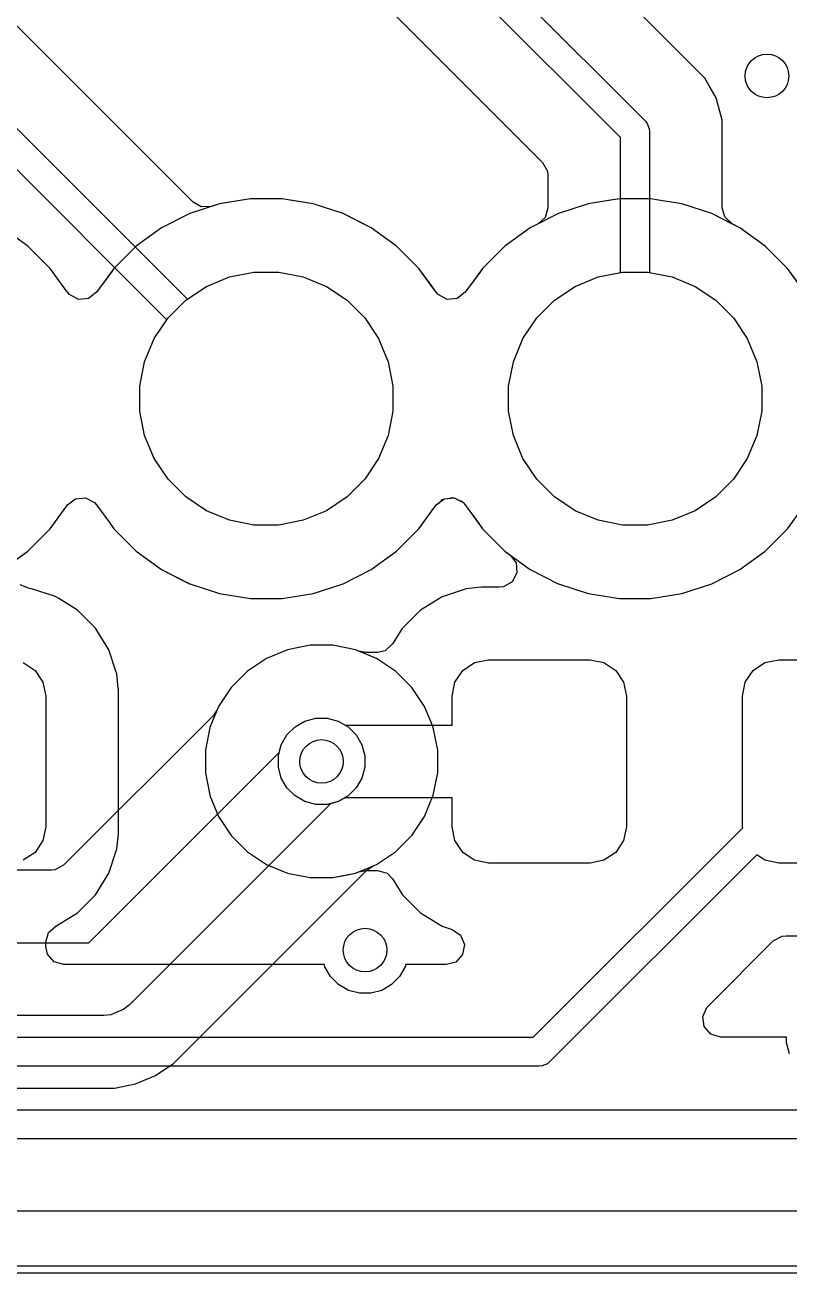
# Model space of a CAD drawing. Header units: inches. Extents: x 6.55 to 9.8, y -8.74 to -3.15.
# Drawn here: x 9.0731 to 9.2803, y -8.7411 to -8.4026 of the extents above; entities that cross this region are included whole.
import ezdxf

# ---------------------------------------------------------------- set-up
doc = ezdxf.new("R2010")
doc.units = ezdxf.units.IN
doc.header["$MEASUREMENT"] = 0
doc.layers.add('Edge.Cuts', color=254, linetype='CONTINUOUS', true_color=0xd0d2cd)

msp = doc.modelspace()

# ---------------------------------------------------------------- linework, layer by layer
at = {"layer": 'Edge.Cuts', "linetype": 'CONTINUOUS'}
for p, q in [((8.69281, -8.0526), (9.11717, -8.47695)), ((9.1116, -8.48252), (8.68609, -8.05701)), ((9.25293, -8.41241), (9.01345, -8.17293)), ((8.99231, -8.17966), (9.24137, -8.42871)), ((9.23465, -8.43313), (8.98559, -8.18407)), ((9.11869, -8.45061), (8.97206, -8.30398)), ((9.09191, -8.31826), (9.21351, -8.43986)), ((9.2531, -8.41258), (9.25293, -8.41241)), ((9.25293, -8.41241), (9.25293, -8.41241)), ((9.2575, -8.41698), (9.2531, -8.41258)), ((9.2531, -8.41258), (9.2531, -8.41258)), ((9.25896, -8.41951), (9.2575, -8.41698)), ((9.26061, -8.42237), (9.25896, -8.41951)), ((9.26222, -8.42838), (9.26061, -8.42237)), ((9.24137, -8.42871), (9.24186, -8.42931)), ((9.24186, -8.42931), (9.24244, -8.43073)), ((9.26222, -8.435), (9.26222, -8.42838)), ((9.26222, -8.42838), (9.26222, -8.42838)), ((9.23465, -8.46971), (9.23465, -8.43313)), ((9.24244, -8.43073), (9.24252, -8.4315)), ((9.24252, -8.4315), (9.24252, -8.46971)), ((9.26222, -8.45216), (9.26222, -8.435)), ((9.26222, -8.435), (9.26222, -8.435)), ((9.21351, -8.43986), (9.21483, -8.44227)), ((9.21483, -8.44227), (9.21494, -8.44331)), ((9.21494, -8.44331), (9.21494, -8.45216)), ((9.1209, -8.45187), (9.11869, -8.45061)), ((9.13374, -8.44982), (9.12589, -8.45107)), ((9.13189, -8.45012), (9.12589, -8.45107)), ((9.13151, -8.45018), (9.12589, -8.45107)), ((9.13151, -8.45018), (9.12589, -8.45107)), ((9.13432, -8.44973), (9.13151, -8.45018)), ((9.13432, -8.44973), (9.13151, -8.45018)), ((9.13432, -8.44973), (9.13189, -8.45012)), ((9.13432, -8.44973), (9.13374, -8.44982)), ((9.14285, -8.44973), (9.13432, -8.44973)), ((9.14285, -8.44973), (9.13432, -8.44973)), ((9.14285, -8.44973), (9.13432, -8.44973)), ((9.14285, -8.44973), (9.13432, -8.44973)), ((9.14342, -8.44982), (9.14285, -8.44973)), ((9.14496, -8.45007), (9.14285, -8.44973)), ((9.14496, -8.45007), (9.14285, -8.44973)), ((9.14496, -8.45007), (9.14285, -8.44973)), ((9.15128, -8.45107), (9.14342, -8.44982)), ((9.15128, -8.45107), (9.14496, -8.45007)), ((9.15128, -8.45107), (9.14496, -8.45007)), ((9.15128, -8.45107), (9.14496, -8.45007)), ((9.23189, -8.45012), (9.22589, -8.45107)), ((9.23151, -8.45018), (9.22589, -8.45107)), ((9.23151, -8.45018), (9.22589, -8.45107)), ((9.23432, -8.44973), (9.23151, -8.45018)), ((9.23432, -8.44973), (9.23151, -8.45018)), ((9.23432, -8.44973), (9.23189, -8.45012)), ((9.24285, -8.44973), (9.23432, -8.44973)), ((9.24285, -8.44973), (9.23432, -8.44973)), ((9.24285, -8.44973), (9.23432, -8.44973)), ((9.24496, -8.45007), (9.24285, -8.44973)), ((9.24496, -8.45007), (9.24285, -8.44973)), ((9.24496, -8.45007), (9.24285, -8.44973)), ((9.25128, -8.45107), (9.24496, -8.45007)), ((9.25128, -8.45107), (9.24496, -8.45007)), ((9.25128, -8.45107), (9.24496, -8.45007)), ((9.11778, -8.4537), (9.11017, -8.45758)), ((9.11778, -8.4537), (9.11017, -8.45758)), ((9.11778, -8.4537), (9.11017, -8.45758)), ((9.12589, -8.45107), (9.11778, -8.4537)), ((9.12589, -8.45107), (9.11778, -8.4537)), ((9.12589, -8.45107), (9.11778, -8.4537)), ((9.12365, -8.4518), (9.1209, -8.45187)), ((9.12589, -8.45107), (9.12365, -8.4518)), ((9.12589, -8.45107), (9.12589, -8.45107)), ((9.12589, -8.45107), (9.12589, -8.45107)), ((9.12589, -8.45107), (9.12589, -8.45107)), ((9.15939, -8.4537), (9.15128, -8.45107)), ((9.15939, -8.4537), (9.15128, -8.45107)), ((9.15939, -8.4537), (9.15128, -8.45107)), ((9.15939, -8.4537), (9.15128, -8.45107)), ((9.16699, -8.45758), (9.15939, -8.4537)), ((9.16699, -8.45758), (9.15939, -8.4537)), ((9.16487, -8.45649), (9.15939, -8.4537)), ((9.16699, -8.45758), (9.15939, -8.4537)), ((9.21778, -8.4537), (9.21017, -8.45758)), ((9.21778, -8.4537), (9.21017, -8.45758)), ((9.21778, -8.4537), (9.21017, -8.45758)), ((9.21494, -8.45216), (9.21417, -8.4548)), ((9.22589, -8.45107), (9.21778, -8.4537)), ((9.22589, -8.45107), (9.21778, -8.4537)), ((9.22589, -8.45107), (9.21778, -8.4537)), ((9.22589, -8.45107), (9.22589, -8.45107)), ((9.22589, -8.45107), (9.22589, -8.45107)), ((9.22589, -8.45107), (9.22589, -8.45107)), ((9.25939, -8.4537), (9.25128, -8.45107)), ((9.25939, -8.4537), (9.25128, -8.45107)), ((9.25939, -8.4537), (9.25128, -8.45107)), ((9.26699, -8.45758), (9.25939, -8.4537)), ((9.26487, -8.45649), (9.25939, -8.4537)), ((9.26699, -8.45758), (9.25939, -8.4537)), ((9.26289, -8.45462), (9.26222, -8.45216)), ((9.16699, -8.45758), (9.16487, -8.45649)), ((9.21228, -8.45651), (9.21017, -8.45758)), ((9.21417, -8.4548), (9.21228, -8.45651)), ((9.26489, -8.45651), (9.26289, -8.45462)), ((9.26699, -8.45758), (9.26487, -8.45649)), ((9.26699, -8.45758), (9.26489, -8.45651)), ((9.07389, -8.46259), (9.06699, -8.45758)), ((9.07389, -8.46259), (9.06699, -8.45758)), ((9.07389, -8.46259), (9.06699, -8.45758)), ((9.11017, -8.45758), (9.10327, -8.46259)), ((9.11017, -8.45758), (9.10327, -8.46259)), ((9.11017, -8.45758), (9.10327, -8.46259)), ((9.17389, -8.46259), (9.16699, -8.45758)), ((9.16699, -8.45758), (9.16699, -8.45758)), ((9.17389, -8.46259), (9.16699, -8.45758)), ((9.17389, -8.46259), (9.16699, -8.45758)), ((9.17389, -8.46259), (9.16699, -8.45758)), ((9.21017, -8.45758), (9.20327, -8.46259)), ((9.21017, -8.45758), (9.20327, -8.46259)), ((9.21017, -8.45758), (9.20327, -8.46259)), ((9.21017, -8.45758), (9.20327, -8.46259)), ((9.27389, -8.46259), (9.26699, -8.45758)), ((9.26699, -8.45758), (9.26699, -8.45758)), ((9.26699, -8.45758), (9.26699, -8.45758)), ((9.27389, -8.46259), (9.26699, -8.45758)), ((9.27389, -8.46259), (9.26699, -8.45758)), ((9.27389, -8.46259), (9.26699, -8.45758)), ((9.07993, -8.46862), (9.07389, -8.46259)), ((9.07993, -8.46862), (9.07389, -8.46259)), ((9.07993, -8.46862), (9.07389, -8.46259)), ((9.10327, -8.46259), (9.09724, -8.46862)), ((9.10327, -8.46259), (9.09724, -8.46862)), ((9.10327, -8.46259), (9.09724, -8.46862)), ((9.17993, -8.46862), (9.17389, -8.46259)), ((9.17993, -8.46862), (9.17389, -8.46259)), ((9.17993, -8.46862), (9.17389, -8.46259)), ((9.17993, -8.46862), (9.17389, -8.46259)), ((9.20327, -8.46259), (9.19724, -8.46862)), ((9.20327, -8.46259), (9.19724, -8.46862)), ((9.20327, -8.46259), (9.19724, -8.46862)), ((9.20327, -8.46259), (9.19724, -8.46862)), ((9.27993, -8.46862), (9.27389, -8.46259)), ((9.27993, -8.46862), (9.27389, -8.46259)), ((9.27993, -8.46862), (9.27389, -8.46259)), ((9.27993, -8.46862), (9.27389, -8.46259)), ((9.08351, -8.47356), (9.07993, -8.46862)), ((9.08373, -8.47386), (9.07993, -8.46862)), ((9.08373, -8.47386), (9.07993, -8.46862)), ((9.09646, -8.4697), (9.09253, -8.4751)), ((9.09724, -8.46862), (9.09442, -8.47251)), ((9.09724, -8.46862), (9.09442, -8.47251)), ((9.09724, -8.46862), (9.09646, -8.4697)), ((9.09724, -8.46862), (9.09724, -8.46862)), ((9.09724, -8.46862), (9.09724, -8.46862)), ((9.09724, -8.46862), (9.09724, -8.46862)), ((9.09724, -8.46862), (9.09724, -8.46862)), ((9.09724, -8.46862), (9.09724, -8.46862)), ((9.09724, -8.46862), (9.09724, -8.46862)), ((9.12232, -8.47351), (9.12857, -8.47092)), ((9.12232, -8.47351), (9.12857, -8.47092)), ((9.12232, -8.47351), (9.12857, -8.47092)), ((9.12232, -8.47351), (9.12857, -8.47092)), ((9.12857, -8.47092), (9.1352, -8.4696)), ((9.12857, -8.47092), (9.1352, -8.4696)), ((9.12857, -8.47092), (9.1352, -8.4696)), ((9.12857, -8.47092), (9.1352, -8.4696)), ((9.1352, -8.4696), (9.14196, -8.4696)), ((9.1352, -8.4696), (9.14196, -8.4696)), ((9.1352, -8.4696), (9.14196, -8.4696)), ((9.1352, -8.4696), (9.14196, -8.4696)), ((9.14196, -8.4696), (9.1486, -8.47092)), ((9.14196, -8.4696), (9.1486, -8.47092)), ((9.14196, -8.4696), (9.1486, -8.47092)), ((9.14196, -8.4696), (9.1486, -8.47092)), ((9.1486, -8.47092), (9.15485, -8.47351)), ((9.1486, -8.47092), (9.15485, -8.47351)), ((9.1486, -8.47092), (9.15485, -8.47351)), ((9.1486, -8.47092), (9.15485, -8.47351)), ((9.18351, -8.47356), (9.17993, -8.46862)), ((9.18373, -8.47386), (9.17993, -8.46862)), ((9.18373, -8.47386), (9.17993, -8.46862)), ((9.18373, -8.47386), (9.17993, -8.46862)), ((9.19646, -8.4697), (9.19253, -8.4751)), ((9.19724, -8.46862), (9.19442, -8.47251)), ((9.19724, -8.46862), (9.19442, -8.47251)), ((9.19724, -8.46862), (9.19442, -8.47251)), ((9.19724, -8.46862), (9.19646, -8.4697)), ((9.19724, -8.46862), (9.19724, -8.46862)), ((9.19724, -8.46862), (9.19724, -8.46862)), ((9.19724, -8.46862), (9.19724, -8.46862)), ((9.19724, -8.46862), (9.19724, -8.46862)), ((9.19724, -8.46862), (9.19724, -8.46862)), ((9.19724, -8.46862), (9.19724, -8.46862)), ((9.19724, -8.46862), (9.19724, -8.46862)), ((9.19724, -8.46862), (9.19724, -8.46862)), ((9.22232, -8.47351), (9.22857, -8.47092)), ((9.22232, -8.47351), (9.22857, -8.47092)), ((9.22232, -8.47351), (9.22857, -8.47092)), ((9.22232, -8.47351), (9.22857, -8.47092)), ((9.22857, -8.47092), (9.2352, -8.4696)), ((9.22857, -8.47092), (9.2352, -8.4696)), ((9.22857, -8.47092), (9.2352, -8.4696)), ((9.22857, -8.47092), (9.23465, -8.46971)), ((9.2352, -8.4696), (9.24196, -8.4696)), ((9.2352, -8.4696), (9.24196, -8.4696)), ((9.2352, -8.4696), (9.24196, -8.4696)), ((9.24196, -8.4696), (9.2486, -8.47092)), ((9.24196, -8.4696), (9.2486, -8.47092)), ((9.24196, -8.4696), (9.2486, -8.47092)), ((9.24252, -8.46971), (9.2486, -8.47092)), ((9.2486, -8.47092), (9.25485, -8.47351)), ((9.2486, -8.47092), (9.25485, -8.47351)), ((9.2486, -8.47092), (9.25485, -8.47351)), ((9.2486, -8.47092), (9.25485, -8.47351)), ((9.28351, -8.47356), (9.27993, -8.46862)), ((9.28373, -8.47386), (9.27993, -8.46862)), ((9.28373, -8.47386), (9.27993, -8.46862)), ((9.28373, -8.47386), (9.27993, -8.46862)), ((9.08463, -8.4751), (9.08351, -8.47356)), ((9.08463, -8.4751), (9.08373, -8.47386)), ((9.08463, -8.4751), (9.08373, -8.47386)), ((9.09442, -8.47251), (9.09253, -8.4751)), ((9.09442, -8.47251), (9.09253, -8.4751)), ((9.1167, -8.47727), (9.12232, -8.47351)), ((9.1167, -8.47727), (9.12232, -8.47351)), ((9.1167, -8.47727), (9.12232, -8.47351)), ((9.11717, -8.47695), (9.12232, -8.47351)), ((9.15485, -8.47351), (9.16047, -8.47727)), ((9.15485, -8.47351), (9.16047, -8.47727)), ((9.15485, -8.47351), (9.16047, -8.47727)), ((9.15485, -8.47351), (9.16047, -8.47727)), ((9.18463, -8.4751), (9.18351, -8.47356)), ((9.18463, -8.4751), (9.18373, -8.47386)), ((9.18463, -8.4751), (9.18373, -8.47386)), ((9.18463, -8.4751), (9.18373, -8.47386)), ((9.19442, -8.47251), (9.19253, -8.4751)), ((9.19442, -8.47251), (9.19253, -8.4751)), ((9.19442, -8.47251), (9.19253, -8.4751)), ((9.2167, -8.47727), (9.22232, -8.47351)), ((9.2167, -8.47727), (9.22232, -8.47351)), ((9.2167, -8.47727), (9.22232, -8.47351)), ((9.2167, -8.47727), (9.22232, -8.47351)), ((9.25485, -8.47351), (9.26047, -8.47727)), ((9.25485, -8.47351), (9.26047, -8.47727)), ((9.25485, -8.47351), (9.26047, -8.47727)), ((9.25485, -8.47351), (9.26047, -8.47727)), ((9.08518, -8.47573), (9.08463, -8.4751)), ((9.08518, -8.47573), (9.08463, -8.4751)), ((9.08518, -8.47573), (9.08463, -8.4751)), ((9.08761, -8.47702), (9.08518, -8.47573)), ((9.08761, -8.47702), (9.08518, -8.47573)), ((9.08761, -8.47702), (9.08518, -8.47573)), ((9.09035, -8.47678), (9.08761, -8.47702)), ((9.09035, -8.47678), (9.08761, -8.47702)), ((9.09035, -8.47678), (9.08761, -8.47702)), ((9.09253, -8.4751), (9.09035, -8.47678)), ((9.09253, -8.4751), (9.09035, -8.47678)), ((9.09253, -8.4751), (9.09035, -8.47678)), ((9.11191, -8.48205), (9.1167, -8.47727)), ((9.11191, -8.48205), (9.1167, -8.47727)), ((9.11191, -8.48205), (9.1167, -8.47727)), ((9.16047, -8.47727), (9.16525, -8.48205)), ((9.16047, -8.47727), (9.16525, -8.48205)), ((9.16047, -8.47727), (9.16525, -8.48205)), ((9.16047, -8.47727), (9.16525, -8.48205)), ((9.18518, -8.47573), (9.18463, -8.4751)), ((9.18518, -8.47573), (9.18463, -8.4751)), ((9.18518, -8.47573), (9.18463, -8.4751)), ((9.18518, -8.47573), (9.18463, -8.4751)), ((9.18761, -8.47702), (9.18518, -8.47573)), ((9.18761, -8.47702), (9.18518, -8.47573)), ((9.18761, -8.47702), (9.18518, -8.47573)), ((9.18761, -8.47702), (9.18518, -8.47573)), ((9.19035, -8.47678), (9.18761, -8.47702)), ((9.19035, -8.47678), (9.18761, -8.47702)), ((9.19035, -8.47678), (9.18761, -8.47702)), ((9.19035, -8.47678), (9.18761, -8.47702)), ((9.19253, -8.4751), (9.19035, -8.47678)), ((9.19253, -8.4751), (9.19035, -8.47678)), ((9.19253, -8.4751), (9.19035, -8.47678)), ((9.19253, -8.4751), (9.19035, -8.47678)), ((9.21191, -8.48205), (9.2167, -8.47727)), ((9.21191, -8.48205), (9.2167, -8.47727)), ((9.21191, -8.48205), (9.2167, -8.47727)), ((9.21191, -8.48205), (9.2167, -8.47727)), ((9.26047, -8.47727), (9.26525, -8.48205)), ((9.26047, -8.47727), (9.26525, -8.48205)), ((9.26047, -8.47727), (9.26525, -8.48205)), ((9.26047, -8.47727), (9.26525, -8.48205)), ((9.10816, -8.48767), (9.11191, -8.48205)), ((9.10816, -8.48767), (9.11191, -8.48205)), ((9.10816, -8.48767), (9.11191, -8.48205)), ((9.10816, -8.48767), (9.1116, -8.48252)), ((9.16525, -8.48205), (9.16901, -8.48767)), ((9.16525, -8.48205), (9.16901, -8.48767)), ((9.16525, -8.48205), (9.16901, -8.48767)), ((9.16525, -8.48205), (9.16901, -8.48767)), ((9.20816, -8.48767), (9.21191, -8.48205)), ((9.20816, -8.48767), (9.21191, -8.48205)), ((9.20816, -8.48767), (9.21191, -8.48205)), ((9.20816, -8.48767), (9.21191, -8.48205)), ((9.26525, -8.48205), (9.26901, -8.48767)), ((9.26525, -8.48205), (9.26901, -8.48767)), ((9.26525, -8.48205), (9.26901, -8.48767)), ((9.26525, -8.48205), (9.26901, -8.48767)), ((9.10557, -8.49392), (9.10816, -8.48767)), ((9.10557, -8.49392), (9.10816, -8.48767)), ((9.10557, -8.49392), (9.10816, -8.48767)), ((9.10557, -8.49392), (9.10816, -8.48767)), ((9.16901, -8.48767), (9.1716, -8.49392)), ((9.16901, -8.48767), (9.1716, -8.49392)), ((9.16901, -8.48767), (9.1716, -8.49392)), ((9.16901, -8.48767), (9.1716, -8.49392)), ((9.20557, -8.49392), (9.20816, -8.48767)), ((9.20557, -8.49392), (9.20816, -8.48767)), ((9.20557, -8.49392), (9.20816, -8.48767)), ((9.20557, -8.49392), (9.20816, -8.48767)), ((9.26901, -8.48767), (9.2716, -8.49392)), ((9.26901, -8.48767), (9.2716, -8.49392)), ((9.26901, -8.48767), (9.2716, -8.49392)), ((9.26901, -8.48767), (9.2716, -8.49392)), ((9.10425, -8.50056), (9.10557, -8.49392)), ((9.10425, -8.50056), (9.10557, -8.49392)), ((9.10425, -8.50056), (9.10557, -8.49392)), ((9.10425, -8.50056), (9.10557, -8.49392)), ((9.1716, -8.49392), (9.17292, -8.50056)), ((9.1716, -8.49392), (9.17292, -8.50056)), ((9.1716, -8.49392), (9.17292, -8.50056)), ((9.1716, -8.49392), (9.17292, -8.50056)), ((9.20425, -8.50056), (9.20557, -8.49392)), ((9.20425, -8.50056), (9.20557, -8.49392)), ((9.20425, -8.50056), (9.20557, -8.49392)), ((9.20425, -8.50056), (9.20557, -8.49392)), ((9.2716, -8.49392), (9.27292, -8.50056)), ((9.2716, -8.49392), (9.27292, -8.50056)), ((9.2716, -8.49392), (9.27292, -8.50056)), ((9.2716, -8.49392), (9.27292, -8.50056)), ((9.10425, -8.50732), (9.10425, -8.50056)), ((9.10425, -8.50732), (9.10425, -8.50056)), ((9.10425, -8.50732), (9.10425, -8.50056)), ((9.10425, -8.50732), (9.10425, -8.50056)), ((9.17292, -8.50056), (9.17292, -8.50732)), ((9.17292, -8.50056), (9.17292, -8.50732)), ((9.17292, -8.50056), (9.17292, -8.50732)), ((9.17292, -8.50056), (9.17292, -8.50732)), ((9.20425, -8.50732), (9.20425, -8.50056)), ((9.20425, -8.50732), (9.20425, -8.50056)), ((9.20425, -8.50732), (9.20425, -8.50056)), ((9.20425, -8.50732), (9.20425, -8.50056)), ((9.27292, -8.50056), (9.27292, -8.50732)), ((9.27292, -8.50056), (9.27292, -8.50732)), ((9.27292, -8.50056), (9.27292, -8.50732)), ((9.27292, -8.50056), (9.27292, -8.50732)), ((9.10557, -8.51395), (9.10425, -8.50732)), ((9.10557, -8.51395), (9.10425, -8.50732)), ((9.10557, -8.51395), (9.10425, -8.50732)), ((9.10557, -8.51395), (9.10425, -8.50732)), ((9.17292, -8.50732), (9.1716, -8.51395)), ((9.17292, -8.50732), (9.1716, -8.51395)), ((9.17292, -8.50732), (9.1716, -8.51395)), ((9.17292, -8.50732), (9.1716, -8.51395)), ((9.20557, -8.51395), (9.20425, -8.50732)), ((9.20557, -8.51395), (9.20425, -8.50732)), ((9.20557, -8.51395), (9.20425, -8.50732)), ((9.20557, -8.51395), (9.20425, -8.50732)), ((9.27292, -8.50732), (9.2716, -8.51395)), ((9.27292, -8.50732), (9.2716, -8.51395)), ((9.27292, -8.50732), (9.2716, -8.51395)), ((9.27292, -8.50732), (9.2716, -8.51395)), ((9.10816, -8.5202), (9.10557, -8.51395)), ((9.10816, -8.5202), (9.10557, -8.51395)), ((9.10816, -8.5202), (9.10557, -8.51395)), ((9.10816, -8.5202), (9.10557, -8.51395)), ((9.1716, -8.51395), (9.16901, -8.5202)), ((9.1716, -8.51395), (9.16901, -8.5202)), ((9.1716, -8.51395), (9.16901, -8.5202)), ((9.1716, -8.51395), (9.16901, -8.5202)), ((9.20816, -8.5202), (9.20557, -8.51395)), ((9.20816, -8.5202), (9.20557, -8.51395)), ((9.20816, -8.5202), (9.20557, -8.51395)), ((9.20816, -8.5202), (9.20557, -8.51395)), ((9.2716, -8.51395), (9.26901, -8.5202)), ((9.2716, -8.51395), (9.26901, -8.5202)), ((9.2716, -8.51395), (9.26901, -8.5202)), ((9.2716, -8.51395), (9.26901, -8.5202)), ((9.11191, -8.52582), (9.10816, -8.5202)), ((9.11191, -8.52582), (9.10816, -8.5202)), ((9.11191, -8.52582), (9.10816, -8.5202)), ((9.11191, -8.52582), (9.10816, -8.5202)), ((9.16901, -8.5202), (9.16525, -8.52582)), ((9.16901, -8.5202), (9.16525, -8.52582)), ((9.16901, -8.5202), (9.16525, -8.52582)), ((9.16901, -8.5202), (9.16525, -8.52582)), ((9.21191, -8.52582), (9.20816, -8.5202)), ((9.21191, -8.52582), (9.20816, -8.5202)), ((9.21191, -8.52582), (9.20816, -8.5202)), ((9.21191, -8.52582), (9.20816, -8.5202)), ((9.26901, -8.5202), (9.26525, -8.52582)), ((9.26901, -8.5202), (9.26525, -8.52582)), ((9.26901, -8.5202), (9.26525, -8.52582)), ((9.26901, -8.5202), (9.26525, -8.52582)), ((9.1167, -8.53061), (9.11191, -8.52582)), ((9.1167, -8.53061), (9.11191, -8.52582)), ((9.1167, -8.53061), (9.11191, -8.52582)), ((9.1167, -8.53061), (9.11191, -8.52582)), ((9.16525, -8.52582), (9.16047, -8.53061)), ((9.16525, -8.52582), (9.16047, -8.53061)), ((9.16525, -8.52582), (9.16047, -8.53061)), ((9.16525, -8.52582), (9.16047, -8.53061)), ((9.2167, -8.53061), (9.21191, -8.52582)), ((9.2167, -8.53061), (9.21191, -8.52582)), ((9.2167, -8.53061), (9.21191, -8.52582)), ((9.2167, -8.53061), (9.21191, -8.52582)), ((9.26525, -8.52582), (9.26047, -8.53061)), ((9.26525, -8.52582), (9.26047, -8.53061)), ((9.26525, -8.52582), (9.26047, -8.53061)), ((9.26525, -8.52582), (9.26047, -8.53061)), ((9.08463, -8.53277), (9.08681, -8.53109)), ((9.08463, -8.53277), (9.08681, -8.53109)), ((9.08463, -8.53277), (9.08681, -8.53109)), ((9.08463, -8.53277), (9.08681, -8.53109)), ((9.08681, -8.53109), (9.08955, -8.53086)), ((9.08681, -8.53109), (9.08955, -8.53086)), ((9.08681, -8.53109), (9.08955, -8.53086)), ((9.08681, -8.53109), (9.08955, -8.53086)), ((9.08955, -8.53086), (9.09199, -8.53214)), ((9.08955, -8.53086), (9.09199, -8.53214)), ((9.08955, -8.53086), (9.09199, -8.53214)), ((9.08955, -8.53086), (9.09199, -8.53214)), ((9.12232, -8.53436), (9.1167, -8.53061)), ((9.12232, -8.53436), (9.1167, -8.53061)), ((9.12232, -8.53436), (9.1167, -8.53061)), ((9.12232, -8.53436), (9.1167, -8.53061)), ((9.16047, -8.53061), (9.15485, -8.53436)), ((9.16047, -8.53061), (9.15485, -8.53436)), ((9.16047, -8.53061), (9.15485, -8.53436)), ((9.16047, -8.53061), (9.15485, -8.53436)), ((9.18463, -8.53277), (9.18681, -8.53109)), ((9.18463, -8.53277), (9.18681, -8.53109)), ((9.18463, -8.53277), (9.18681, -8.53109)), ((9.18551, -8.5321), (9.1863, -8.53132)), ((9.1863, -8.53132), (9.18658, -8.53127)), ((9.18658, -8.53127), (9.18681, -8.53109)), ((9.18681, -8.53109), (9.18955, -8.53086)), ((9.18681, -8.53109), (9.18955, -8.53086)), ((9.18681, -8.53109), (9.18955, -8.53086)), ((9.18681, -8.53109), (9.18791, -8.531)), ((9.18791, -8.531), (9.189, -8.53078)), ((9.189, -8.53078), (9.18927, -8.53088)), ((9.18927, -8.53088), (9.18955, -8.53086)), ((9.18955, -8.53086), (9.19053, -8.53137)), ((9.18955, -8.53086), (9.19199, -8.53214)), ((9.18955, -8.53086), (9.19199, -8.53214)), ((9.18955, -8.53086), (9.19199, -8.53214)), ((9.19053, -8.53137), (9.19156, -8.53178)), ((9.19156, -8.53178), (9.19185, -8.53207)), ((9.22232, -8.53436), (9.2167, -8.53061)), ((9.22232, -8.53436), (9.2167, -8.53061)), ((9.22232, -8.53436), (9.2167, -8.53061)), ((9.22232, -8.53436), (9.2167, -8.53061)), ((9.26047, -8.53061), (9.25485, -8.53436)), ((9.26047, -8.53061), (9.25485, -8.53436)), ((9.26047, -8.53061), (9.25485, -8.53436)), ((9.26047, -8.53061), (9.25485, -8.53436)), ((9.07993, -8.53925), (9.08344, -8.53441)), ((9.07993, -8.53925), (9.08328, -8.53463)), ((9.07993, -8.53925), (9.08328, -8.53463)), ((9.07993, -8.53925), (9.08328, -8.53463)), ((9.08328, -8.53463), (9.08463, -8.53277)), ((9.08328, -8.53463), (9.08463, -8.53277)), ((9.08328, -8.53463), (9.08463, -8.53277)), ((9.08344, -8.53441), (9.08463, -8.53277)), ((9.09199, -8.53214), (9.09253, -8.53277)), ((9.09199, -8.53214), (9.09253, -8.53277)), ((9.09199, -8.53214), (9.09253, -8.53277)), ((9.09199, -8.53214), (9.09253, -8.53277)), ((9.09253, -8.53277), (9.096, -8.53755)), ((9.09253, -8.53277), (9.096, -8.53755)), ((9.09253, -8.53277), (9.096, -8.53755)), ((9.09253, -8.53277), (9.096, -8.53755)), ((9.12857, -8.53695), (9.12232, -8.53436)), ((9.12857, -8.53695), (9.12232, -8.53436)), ((9.12857, -8.53695), (9.12232, -8.53436)), ((9.12857, -8.53695), (9.12232, -8.53436)), ((9.15485, -8.53436), (9.1486, -8.53695)), ((9.15485, -8.53436), (9.1486, -8.53695)), ((9.15485, -8.53436), (9.1486, -8.53695)), ((9.15485, -8.53436), (9.1486, -8.53695)), ((9.17993, -8.53925), (9.18344, -8.53441)), ((9.17993, -8.53925), (9.18328, -8.53463)), ((9.17993, -8.53925), (9.18328, -8.53463)), ((9.17993, -8.53925), (9.18328, -8.53463)), ((9.18328, -8.53463), (9.18463, -8.53277)), ((9.18328, -8.53463), (9.18463, -8.53277)), ((9.18328, -8.53463), (9.18463, -8.53277)), ((9.18344, -8.53441), (9.18463, -8.53277)), ((9.18463, -8.53277), (9.18551, -8.5321)), ((9.19185, -8.53207), (9.19199, -8.53214)), ((9.19199, -8.53214), (9.1925, -8.53274)), ((9.19199, -8.53214), (9.19253, -8.53277)), ((9.19199, -8.53214), (9.19253, -8.53277)), ((9.19199, -8.53214), (9.19253, -8.53277)), ((9.1925, -8.53274), (9.19252, -8.53276)), ((9.19252, -8.53276), (9.19253, -8.53276)), ((9.19253, -8.53276), (9.19724, -8.53925)), ((9.19253, -8.53277), (9.196, -8.53755)), ((9.19253, -8.53277), (9.196, -8.53755)), ((9.19253, -8.53277), (9.196, -8.53755)), ((9.22857, -8.53695), (9.22232, -8.53436)), ((9.22857, -8.53695), (9.22232, -8.53436)), ((9.22857, -8.53695), (9.22232, -8.53436)), ((9.22857, -8.53695), (9.22232, -8.53436)), ((9.25485, -8.53436), (9.2486, -8.53695)), ((9.25485, -8.53436), (9.2486, -8.53695)), ((9.25485, -8.53436), (9.2486, -8.53695)), ((9.25485, -8.53436), (9.2486, -8.53695)), ((9.27993, -8.53925), (9.28328, -8.53463)), ((9.27993, -8.53925), (9.28328, -8.53463)), ((9.27993, -8.53925), (9.28328, -8.53463)), ((9.096, -8.53755), (9.09724, -8.53925)), ((9.096, -8.53755), (9.09724, -8.53925)), ((9.096, -8.53755), (9.09724, -8.53925)), ((9.096, -8.53755), (9.09724, -8.53925)), ((9.1352, -8.53827), (9.12857, -8.53695)), ((9.1352, -8.53827), (9.12857, -8.53695)), ((9.1352, -8.53827), (9.12857, -8.53695)), ((9.1352, -8.53827), (9.12857, -8.53695)), ((9.14196, -8.53827), (9.1352, -8.53827)), ((9.14196, -8.53827), (9.1352, -8.53827)), ((9.14196, -8.53827), (9.1352, -8.53827)), ((9.14196, -8.53827), (9.1352, -8.53827)), ((9.1486, -8.53695), (9.14196, -8.53827)), ((9.1486, -8.53695), (9.14196, -8.53827)), ((9.1486, -8.53695), (9.14196, -8.53827)), ((9.1486, -8.53695), (9.14196, -8.53827)), ((9.196, -8.53755), (9.19724, -8.53925)), ((9.196, -8.53755), (9.19724, -8.53925)), ((9.196, -8.53755), (9.19724, -8.53925)), ((9.2352, -8.53827), (9.22857, -8.53695)), ((9.2352, -8.53827), (9.22857, -8.53695)), ((9.2352, -8.53827), (9.22857, -8.53695)), ((9.2352, -8.53827), (9.22857, -8.53695)), ((9.24196, -8.53827), (9.2352, -8.53827)), ((9.24196, -8.53827), (9.2352, -8.53827)), ((9.24196, -8.53827), (9.2352, -8.53827)), ((9.24196, -8.53827), (9.2352, -8.53827)), ((9.2486, -8.53695), (9.24196, -8.53827)), ((9.2486, -8.53695), (9.24196, -8.53827)), ((9.2486, -8.53695), (9.24196, -8.53827)), ((9.2486, -8.53695), (9.24196, -8.53827)), ((9.07389, -8.54528), (9.07993, -8.53925)), ((9.07389, -8.54528), (9.07993, -8.53925)), ((9.07389, -8.54528), (9.07993, -8.53925)), ((9.07389, -8.54528), (9.07993, -8.53925)), ((9.09724, -8.53925), (9.10327, -8.54528)), ((9.09724, -8.53925), (9.10327, -8.54528)), ((9.09724, -8.53925), (9.10327, -8.54528)), ((9.09724, -8.53925), (9.10327, -8.54528)), ((9.17389, -8.54528), (9.17993, -8.53925)), ((9.17389, -8.54528), (9.17993, -8.53925)), ((9.17389, -8.54528), (9.17993, -8.53925)), ((9.17389, -8.54528), (9.17993, -8.53925)), ((9.19724, -8.53925), (9.20327, -8.54528)), ((9.19724, -8.53925), (9.20327, -8.54528)), ((9.19724, -8.53925), (9.20327, -8.54528)), ((9.19724, -8.53925), (9.20327, -8.54528)), ((9.27389, -8.54528), (9.27993, -8.53925)), ((9.27389, -8.54528), (9.27993, -8.53925)), ((9.27389, -8.54528), (9.27993, -8.53925)), ((9.06699, -8.5503), (9.07389, -8.54528)), ((9.06699, -8.5503), (9.07389, -8.54528)), ((9.06699, -8.5503), (9.07389, -8.54528)), ((9.07201, -8.54665), (9.07389, -8.54528)), ((9.10327, -8.54528), (9.11017, -8.5503)), ((9.10327, -8.54528), (9.11017, -8.5503)), ((9.10327, -8.54528), (9.11017, -8.5503)), ((9.10327, -8.54528), (9.11017, -8.5503)), ((9.16699, -8.5503), (9.17389, -8.54528)), ((9.16699, -8.5503), (9.17389, -8.54528)), ((9.16699, -8.5503), (9.17389, -8.54528)), ((9.16699, -8.5503), (9.17389, -8.54528)), ((9.20327, -8.54528), (9.20463, -8.54627)), ((9.20327, -8.54528), (9.21017, -8.5503)), ((9.20327, -8.54528), (9.21017, -8.5503)), ((9.20327, -8.54528), (9.21017, -8.5503)), ((9.26699, -8.5503), (9.27389, -8.54528)), ((9.26699, -8.5503), (9.27389, -8.54528)), ((9.26699, -8.5503), (9.27389, -8.54528)), ((9.20463, -8.54627), (9.20631, -8.54845)), ((9.20631, -8.54845), (9.20654, -8.55119)), ((9.11017, -8.5503), (9.11542, -8.55297)), ((9.11017, -8.5503), (9.11774, -8.55415)), ((9.11017, -8.5503), (9.11774, -8.55415)), ((9.11017, -8.5503), (9.11774, -8.55415)), ((9.15939, -8.55417), (9.16699, -8.5503)), ((9.15939, -8.55417), (9.16699, -8.5503)), ((9.15939, -8.55417), (9.16699, -8.5503)), ((9.15939, -8.55417), (9.16699, -8.5503)), ((9.20654, -8.55119), (9.20526, -8.55362)), ((9.21017, -8.5503), (9.21774, -8.55415)), ((9.21017, -8.5503), (9.21774, -8.55415)), ((9.21017, -8.5503), (9.21774, -8.55415)), ((9.25939, -8.55417), (9.26699, -8.5503)), ((9.25939, -8.55417), (9.26699, -8.5503)), ((9.25939, -8.55417), (9.26699, -8.5503)), ((9.07438, -8.55546), (9.07184, -8.55442)), ((9.07491, -8.55551), (9.07438, -8.55546)), ((9.08113, -8.55757), (9.07491, -8.55551)), ((9.07491, -8.55551), (9.07491, -8.55551)), ((9.11542, -8.55297), (9.11778, -8.55417)), ((9.11774, -8.55415), (9.11778, -8.55417)), ((9.11774, -8.55415), (9.11778, -8.55417)), ((9.11774, -8.55415), (9.11778, -8.55417)), ((9.11778, -8.55417), (9.12589, -8.55681)), ((9.11778, -8.55417), (9.12589, -8.55681)), ((9.11778, -8.55417), (9.12589, -8.55681)), ((9.11778, -8.55417), (9.12589, -8.55681)), ((9.15128, -8.55681), (9.15939, -8.55417)), ((9.15128, -8.55681), (9.15939, -8.55417)), ((9.15128, -8.55681), (9.15939, -8.55417)), ((9.15128, -8.55681), (9.15939, -8.55417)), ((9.15939, -8.55417), (9.15939, -8.55417)), ((9.15939, -8.55417), (9.15939, -8.55417)), ((9.15939, -8.55417), (9.15939, -8.55417)), ((9.15939, -8.55417), (9.15939, -8.55417)), ((9.15939, -8.55417), (9.15939, -8.55417)), ((9.15939, -8.55417), (9.15939, -8.55417)), ((9.15939, -8.55417), (9.15939, -8.55417)), ((9.15939, -8.55417), (9.15939, -8.55417)), ((9.1928, -8.55551), (9.18625, -8.55768)), ((9.19685, -8.5551), (9.1928, -8.55551)), ((9.1928, -8.55551), (9.1928, -8.55551)), ((9.20176, -8.5551), (9.19685, -8.5551)), ((9.19685, -8.5551), (9.19685, -8.5551)), ((9.20286, -8.55497), (9.20176, -8.5551)), ((9.20526, -8.55362), (9.20286, -8.55497)), ((9.21774, -8.55415), (9.21778, -8.55417)), ((9.21774, -8.55415), (9.21778, -8.55417)), ((9.21774, -8.55415), (9.21778, -8.55417)), ((9.21778, -8.55417), (9.22589, -8.55681)), ((9.21778, -8.55417), (9.22589, -8.55681)), ((9.21778, -8.55417), (9.22589, -8.55681)), ((9.25128, -8.55681), (9.25939, -8.55417)), ((9.25128, -8.55681), (9.25939, -8.55417)), ((9.25128, -8.55681), (9.25939, -8.55417)), ((9.25939, -8.55417), (9.25939, -8.55417)), ((9.25939, -8.55417), (9.25939, -8.55417)), ((9.25939, -8.55417), (9.25939, -8.55417)), ((9.25939, -8.55417), (9.25939, -8.55417)), ((9.25939, -8.55417), (9.25939, -8.55417)), ((9.25939, -8.55417), (9.25939, -8.55417)), ((9.08147, -8.55768), (9.08113, -8.55757)), ((9.08228, -8.55819), (9.08147, -8.55768)), ((9.08147, -8.55768), (9.08147, -8.55768)), ((9.08735, -8.56131), (9.08228, -8.55819)), ((9.12589, -8.55681), (9.12589, -8.55681)), ((9.12589, -8.55681), (9.12589, -8.55681)), ((9.12589, -8.55681), (9.13432, -8.55814)), ((9.12589, -8.55681), (9.12589, -8.55681)), ((9.12589, -8.55681), (9.12589, -8.55681)), ((9.12589, -8.55681), (9.13432, -8.55814)), ((9.12589, -8.55681), (9.12589, -8.55681)), ((9.12589, -8.55681), (9.12589, -8.55681)), ((9.12589, -8.55681), (9.13432, -8.55814)), ((9.12589, -8.55681), (9.12589, -8.55681)), ((9.12589, -8.55681), (9.12589, -8.55681)), ((9.12589, -8.55681), (9.13432, -8.55814)), ((9.13432, -8.55814), (9.13432, -8.55814)), ((9.13432, -8.55814), (9.14285, -8.55814)), ((9.13432, -8.55814), (9.13432, -8.55814)), ((9.13432, -8.55814), (9.14285, -8.55814)), ((9.13432, -8.55814), (9.13432, -8.55814)), ((9.13432, -8.55814), (9.14285, -8.55814)), ((9.13432, -8.55814), (9.13432, -8.55814)), ((9.13432, -8.55814), (9.14285, -8.55814)), ((9.14285, -8.55814), (9.15128, -8.55681)), ((9.14285, -8.55814), (9.15128, -8.55681)), ((9.14285, -8.55814), (9.15128, -8.55681)), ((9.14285, -8.55814), (9.15128, -8.55681)), ((9.14285, -8.55814), (9.14285, -8.55814)), ((9.14285, -8.55814), (9.14285, -8.55814)), ((9.14285, -8.55814), (9.14285, -8.55814)), ((9.14285, -8.55814), (9.14285, -8.55814)), ((9.15128, -8.55681), (9.15128, -8.55681)), ((9.15128, -8.55681), (9.15128, -8.55681)), ((9.15128, -8.55681), (9.15128, -8.55681)), ((9.15128, -8.55681), (9.15128, -8.55681)), ((9.15128, -8.55681), (9.15128, -8.55681)), ((9.15128, -8.55681), (9.15128, -8.55681)), ((9.15128, -8.55681), (9.15128, -8.55681)), ((9.15128, -8.55681), (9.15128, -8.55681)), ((9.18625, -8.55768), (9.18037, -8.56131)), ((9.18625, -8.55768), (9.18625, -8.55768)), ((9.22589, -8.55681), (9.22589, -8.55681)), ((9.22589, -8.55681), (9.22589, -8.55681)), ((9.22589, -8.55681), (9.23432, -8.55814)), ((9.22589, -8.55681), (9.22589, -8.55681)), ((9.22589, -8.55681), (9.22589, -8.55681)), ((9.22589, -8.55681), (9.23432, -8.55814)), ((9.22589, -8.55681), (9.22589, -8.55681)), ((9.22589, -8.55681), (9.22589, -8.55681)), ((9.22589, -8.55681), (9.23432, -8.55814)), ((9.23432, -8.55814), (9.23432, -8.55814)), ((9.23432, -8.55814), (9.24285, -8.55814)), ((9.23432, -8.55814), (9.23432, -8.55814)), ((9.23432, -8.55814), (9.24285, -8.55814)), ((9.23432, -8.55814), (9.23432, -8.55814)), ((9.23432, -8.55814), (9.24285, -8.55814)), ((9.24285, -8.55814), (9.25128, -8.55681)), ((9.24285, -8.55814), (9.25128, -8.55681)), ((9.24285, -8.55814), (9.25128, -8.55681)), ((9.24285, -8.55814), (9.24285, -8.55814)), ((9.24285, -8.55814), (9.24285, -8.55814)), ((9.24285, -8.55814), (9.24285, -8.55814)), ((9.25128, -8.55681), (9.25128, -8.55681)), ((9.25128, -8.55681), (9.25128, -8.55681)), ((9.25128, -8.55681), (9.25128, -8.55681)), ((9.25128, -8.55681), (9.25128, -8.55681)), ((9.25128, -8.55681), (9.25128, -8.55681)), ((9.25128, -8.55681), (9.25128, -8.55681)), ((9.09223, -8.56619), (9.08735, -8.56131)), ((9.18037, -8.56131), (9.17548, -8.56619)), ((9.09586, -8.57207), (9.09223, -8.56619)), ((9.1754, -8.56633), (9.173, -8.57022)), ((9.17548, -8.56619), (9.1754, -8.56633)), ((9.09778, -8.57788), (9.09586, -8.57207)), ((9.14435, -8.57206), (9.13862, -8.57443)), ((9.14435, -8.57206), (9.13862, -8.57443)), ((9.14435, -8.57206), (9.13862, -8.57443)), ((9.14435, -8.57206), (9.13862, -8.57443)), ((9.15044, -8.57085), (9.14435, -8.57206)), ((9.15044, -8.57085), (9.14435, -8.57206)), ((9.15044, -8.57085), (9.14435, -8.57206)), ((9.15044, -8.57085), (9.14435, -8.57206)), ((9.14435, -8.57206), (9.14435, -8.57206)), ((9.14435, -8.57206), (9.14435, -8.57206)), ((9.14435, -8.57206), (9.14435, -8.57206)), ((9.14435, -8.57206), (9.14435, -8.57206)), ((9.15665, -8.57085), (9.15044, -8.57085)), ((9.15044, -8.57085), (9.15044, -8.57085)), ((9.15665, -8.57085), (9.15044, -8.57085)), ((9.15044, -8.57085), (9.15044, -8.57085)), ((9.15665, -8.57085), (9.15044, -8.57085)), ((9.15044, -8.57085), (9.15044, -8.57085)), ((9.15665, -8.57085), (9.15044, -8.57085)), ((9.15044, -8.57085), (9.15044, -8.57085)), ((9.16274, -8.57206), (9.15665, -8.57085)), ((9.15665, -8.57085), (9.15665, -8.57085)), ((9.16274, -8.57206), (9.15665, -8.57085)), ((9.15665, -8.57085), (9.15665, -8.57085)), ((9.16274, -8.57206), (9.15665, -8.57085)), ((9.15665, -8.57085), (9.15665, -8.57085)), ((9.16274, -8.57206), (9.15665, -8.57085)), ((9.15665, -8.57085), (9.15665, -8.57085)), ((9.16367, -8.57244), (9.16274, -8.57206)), ((9.16274, -8.57206), (9.16274, -8.57206)), ((9.16274, -8.57206), (9.16274, -8.57206)), ((9.16847, -8.57443), (9.16274, -8.57206)), ((9.16274, -8.57206), (9.16274, -8.57206)), ((9.16847, -8.57443), (9.16274, -8.57206)), ((9.16274, -8.57206), (9.16274, -8.57206)), ((9.16847, -8.57443), (9.16274, -8.57206)), ((9.16274, -8.57206), (9.16274, -8.57206)), ((9.16554, -8.57281), (9.16367, -8.57244)), ((9.17079, -8.57234), (9.16868, -8.57281)), ((9.17283, -8.5705), (9.17079, -8.57234)), ((9.173, -8.57022), (9.17283, -8.5705)), ((9.07266, -8.57555), (9.07586, -8.57769)), ((9.13861, -8.57443), (9.13345, -8.57788)), ((9.13861, -8.57443), (9.13345, -8.57788)), ((9.13861, -8.57443), (9.13345, -8.57788)), ((9.13861, -8.57443), (9.13345, -8.57788)), ((9.13862, -8.57443), (9.13861, -8.57443)), ((9.13862, -8.57443), (9.13861, -8.57443)), ((9.13862, -8.57443), (9.13861, -8.57443)), ((9.13862, -8.57443), (9.13861, -8.57443)), ((9.16868, -8.57281), (9.16554, -8.57281)), ((9.17363, -8.57788), (9.16847, -8.57443)), ((9.16847, -8.57443), (9.16847, -8.57443)), ((9.17363, -8.57788), (9.16847, -8.57443)), ((9.16847, -8.57443), (9.16847, -8.57443)), ((9.17363, -8.57788), (9.16847, -8.57443)), ((9.16847, -8.57443), (9.16847, -8.57443)), ((9.19186, -8.57769), (9.19505, -8.57555)), ((9.19505, -8.57555), (9.19882, -8.5748)), ((9.19882, -8.5748), (9.22638, -8.5748)), ((9.22638, -8.5748), (9.23014, -8.57555)), ((9.23014, -8.57555), (9.23334, -8.57769)), ((9.2706, -8.57769), (9.27379, -8.57555)), ((9.27379, -8.57555), (9.27756, -8.5748)), ((9.27756, -8.5748), (9.30512, -8.5748)), ((9.07586, -8.57769), (9.07799, -8.58088)), ((9.09803, -8.57863), (9.09778, -8.57788)), ((9.09843, -8.58253), (9.09803, -8.57863)), ((9.09803, -8.57863), (9.09803, -8.57863)), ((9.13345, -8.57788), (9.12906, -8.58227)), ((9.13345, -8.57788), (9.12906, -8.58227)), ((9.13345, -8.57788), (9.12906, -8.58227)), ((9.13345, -8.57788), (9.12906, -8.58227)), ((9.13345, -8.57788), (9.13345, -8.57788)), ((9.13345, -8.57788), (9.13345, -8.57788)), ((9.13345, -8.57788), (9.13345, -8.57788)), ((9.13345, -8.57788), (9.13345, -8.57788)), ((9.17802, -8.58227), (9.17363, -8.57788)), ((9.17363, -8.57788), (9.17363, -8.57788)), ((9.17802, -8.58227), (9.17363, -8.57788)), ((9.17363, -8.57788), (9.17363, -8.57788)), ((9.17802, -8.58227), (9.17363, -8.57788)), ((9.17363, -8.57788), (9.17363, -8.57788)), ((9.18973, -8.58088), (9.19186, -8.57769)), ((9.23334, -8.57769), (9.23547, -8.58088)), ((9.26847, -8.58088), (9.2706, -8.57769)), ((9.07799, -8.58088), (9.07874, -8.58465)), ((9.09844, -8.58268), (9.09843, -8.58253)), ((9.09844, -8.62205), (9.09844, -8.58268)), ((9.12906, -8.58227), (9.12561, -8.58743)), ((9.12906, -8.58227), (9.12561, -8.58743)), ((9.12906, -8.58227), (9.12561, -8.58743)), ((9.12906, -8.58227), (9.12561, -8.58743)), ((9.12906, -8.58227), (9.12906, -8.58227)), ((9.12906, -8.58227), (9.12906, -8.58227)), ((9.12906, -8.58227), (9.12906, -8.58227)), ((9.12906, -8.58227), (9.12906, -8.58227)), ((9.18147, -8.58743), (9.17802, -8.58227)), ((9.17802, -8.58227), (9.17802, -8.58227)), ((9.18147, -8.58743), (9.17802, -8.58227)), ((9.17802, -8.58227), (9.17802, -8.58227)), ((9.18147, -8.58743), (9.17802, -8.58227)), ((9.17802, -8.58227), (9.17802, -8.58227)), ((9.18898, -8.58465), (9.18973, -8.58088)), ((9.23547, -8.58088), (9.23622, -8.58465)), ((9.26772, -8.58465), (9.26847, -8.58088)), ((9.07874, -8.58465), (9.07874, -8.62008)), ((9.18898, -8.59252), (9.18898, -8.58465)), ((9.23622, -8.58465), (9.23622, -8.62008)), ((9.26772, -8.62008), (9.26772, -8.58465)), ((9.12561, -8.58743), (9.12324, -8.59317)), ((9.12561, -8.58743), (9.12324, -8.59317)), ((9.12561, -8.58743), (9.12324, -8.59317)), ((9.12523, -8.58837), (9.12417, -8.58995)), ((9.12561, -8.58743), (9.12523, -8.58837)), ((9.12561, -8.58743), (9.12561, -8.58743)), ((9.12561, -8.58743), (9.12561, -8.58743)), ((9.12561, -8.58743), (9.12561, -8.58743)), ((9.12561, -8.58743), (9.12561, -8.58743)), ((9.18299, -8.59111), (9.18147, -8.58743)), ((9.18147, -8.58743), (9.18147, -8.58743)), ((9.18299, -8.59111), (9.18147, -8.58743)), ((9.18147, -8.58743), (9.18147, -8.58743)), ((9.18299, -8.59111), (9.18147, -8.58743)), ((9.18147, -8.58743), (9.18147, -8.58743)), ((9.12417, -8.58995), (9.08368, -8.63044)), ((9.14635, -8.59299), (9.14902, -8.59145)), ((9.14635, -8.59299), (9.14902, -8.59145)), ((9.14635, -8.59299), (9.14902, -8.59145)), ((9.14635, -8.59299), (9.14902, -8.59145)), ((9.14902, -8.59145), (9.152, -8.59065)), ((9.14902, -8.59145), (9.152, -8.59065)), ((9.14902, -8.59145), (9.152, -8.59065)), ((9.14902, -8.59145), (9.152, -8.59065)), ((9.152, -8.59065), (9.15508, -8.59065)), ((9.152, -8.59065), (9.15508, -8.59065)), ((9.152, -8.59065), (9.15508, -8.59065)), ((9.152, -8.59065), (9.15508, -8.59065)), ((9.15508, -8.59065), (9.15806, -8.59145)), ((9.15508, -8.59065), (9.15806, -8.59145)), ((9.15508, -8.59065), (9.15806, -8.59145)), ((9.15508, -8.59065), (9.15806, -8.59145)), ((9.15806, -8.59145), (9.15992, -8.59252)), ((9.15806, -8.59145), (9.16073, -8.59299)), ((9.15806, -8.59145), (9.16073, -8.59299)), ((9.15806, -8.59145), (9.16073, -8.59299)), ((9.15992, -8.59252), (9.18898, -8.59252)), ((9.18385, -8.59317), (9.18299, -8.59111)), ((9.18385, -8.59317), (9.18299, -8.59111)), ((9.18385, -8.59317), (9.18299, -8.59111)), ((9.12324, -8.59317), (9.12203, -8.59926)), ((9.12324, -8.59317), (9.12203, -8.59926)), ((9.12324, -8.59317), (9.12203, -8.59926)), ((9.12324, -8.59317), (9.12324, -8.59317)), ((9.12324, -8.59317), (9.12324, -8.59317)), ((9.12324, -8.59317), (9.12324, -8.59317)), ((9.14263, -8.59784), (9.14417, -8.59517)), ((9.14263, -8.59784), (9.14417, -8.59517)), ((9.14263, -8.59784), (9.14417, -8.59517)), ((9.14263, -8.59784), (9.14417, -8.59517)), ((9.14417, -8.59517), (9.14635, -8.59299)), ((9.14417, -8.59517), (9.14635, -8.59299)), ((9.14417, -8.59517), (9.14635, -8.59299)), ((9.14417, -8.59517), (9.14635, -8.59299)), ((9.16073, -8.59299), (9.16291, -8.59517)), ((9.16073, -8.59299), (9.16291, -8.59517)), ((9.16073, -8.59299), (9.16291, -8.59517)), ((9.16291, -8.59517), (9.16446, -8.59784)), ((9.16291, -8.59517), (9.16446, -8.59784)), ((9.16291, -8.59517), (9.16446, -8.59784)), ((9.18506, -8.59926), (9.18385, -8.59317)), ((9.18385, -8.59317), (9.18385, -8.59317)), ((9.18506, -8.59926), (9.18385, -8.59317)), ((9.18385, -8.59317), (9.18385, -8.59317)), ((9.18506, -8.59926), (9.18385, -8.59317)), ((9.18385, -8.59317), (9.18385, -8.59317)), ((9.12203, -8.59926), (9.12203, -8.60547)), ((9.12203, -8.59926), (9.12203, -8.60547)), ((9.12203, -8.59926), (9.12203, -8.60547)), ((9.14183, -8.60082), (9.14263, -8.59784)), ((9.14183, -8.60082), (9.14263, -8.59784)), ((9.14183, -8.60082), (9.14263, -8.59784)), ((9.14208, -8.59991), (9.14263, -8.59784)), ((9.16446, -8.59784), (9.16525, -8.60082)), ((9.16446, -8.59784), (9.16525, -8.60082)), ((9.16446, -8.59784), (9.16525, -8.60082)), ((9.18506, -8.60547), (9.18506, -8.59926)), ((9.18506, -8.59926), (9.18506, -8.59926)), ((9.18506, -8.59926), (9.18506, -8.59926)), ((9.18506, -8.60547), (9.18506, -8.59926)), ((9.18506, -8.59926), (9.18506, -8.59926)), ((9.18506, -8.59926), (9.18506, -8.59926)), ((9.18506, -8.60547), (9.18506, -8.59926)), ((9.18506, -8.59926), (9.18506, -8.59926)), ((9.18506, -8.59926), (9.18506, -8.59926)), ((9.09041, -8.65157), (9.14208, -8.59991)), ((9.14183, -8.6039), (9.14183, -8.60082)), ((9.14183, -8.6039), (9.14183, -8.60082)), ((9.14183, -8.6039), (9.14183, -8.60082)), ((9.16525, -8.60082), (9.16525, -8.6039)), ((9.16525, -8.60082), (9.16525, -8.6039)), ((9.16525, -8.60082), (9.16525, -8.6039)), ((9.12203, -8.60547), (9.12324, -8.61155)), ((9.12203, -8.60547), (9.12324, -8.61155)), ((9.12203, -8.60547), (9.12324, -8.61155)), ((9.14263, -8.60688), (9.14183, -8.6039)), ((9.14263, -8.60688), (9.14183, -8.6039)), ((9.14263, -8.60688), (9.14183, -8.6039)), ((9.16525, -8.6039), (9.16446, -8.60688)), ((9.16525, -8.6039), (9.16446, -8.60688)), ((9.16525, -8.6039), (9.16446, -8.60688)), ((9.18385, -8.61155), (9.18506, -8.60547)), ((9.18385, -8.61155), (9.18506, -8.60547)), ((9.18385, -8.61155), (9.18506, -8.60547)), ((9.14417, -8.60955), (9.14263, -8.60688)), ((9.14417, -8.60955), (9.14263, -8.60688)), ((9.14417, -8.60955), (9.14263, -8.60688)), ((9.14635, -8.61173), (9.14417, -8.60955)), ((9.14635, -8.61173), (9.14417, -8.60955)), ((9.14635, -8.61173), (9.14417, -8.60955)), ((9.16291, -8.60955), (9.16073, -8.61173)), ((9.16291, -8.60955), (9.16073, -8.61173)), ((9.16291, -8.60955), (9.16073, -8.61173)), ((9.16446, -8.60688), (9.16291, -8.60955)), ((9.16446, -8.60688), (9.16291, -8.60955)), ((9.16446, -8.60688), (9.16291, -8.60955)), ((9.12324, -8.61155), (9.12324, -8.61156)), ((9.12324, -8.61155), (9.12324, -8.61156)), ((9.12324, -8.61155), (9.12324, -8.61156)), ((9.12324, -8.61156), (9.12561, -8.61729)), ((9.12324, -8.61156), (9.12561, -8.61729)), ((9.12324, -8.61156), (9.12561, -8.61729)), ((9.14902, -8.61327), (9.14635, -8.61173)), ((9.14902, -8.61327), (9.14635, -8.61173)), ((9.14902, -8.61327), (9.14635, -8.61173)), ((9.16073, -8.61173), (9.15806, -8.61327)), ((9.16073, -8.61173), (9.15806, -8.61327)), ((9.16073, -8.61173), (9.15806, -8.61327)), ((9.15992, -8.6122), (9.15806, -8.61327)), ((9.18898, -8.6122), (9.15992, -8.6122)), ((9.18147, -8.61729), (9.18385, -8.61155)), ((9.18147, -8.61729), (9.18385, -8.61155)), ((9.18147, -8.61729), (9.18385, -8.61155)), ((9.18898, -8.62008), (9.18898, -8.6122)), ((9.156, -8.61383), (9.10145, -8.66838)), ((9.152, -8.61407), (9.14902, -8.61327)), ((9.152, -8.61407), (9.14902, -8.61327)), ((9.152, -8.61407), (9.14902, -8.61327)), ((9.15508, -8.61407), (9.152, -8.61407)), ((9.15508, -8.61407), (9.152, -8.61407)), ((9.15508, -8.61407), (9.152, -8.61407)), ((9.15806, -8.61327), (9.15508, -8.61407)), ((9.15806, -8.61327), (9.15508, -8.61407)), ((9.15806, -8.61327), (9.15508, -8.61407)), ((9.15806, -8.61327), (9.156, -8.61383)), ((9.12561, -8.61729), (9.12561, -8.61729)), ((9.12561, -8.61729), (9.12906, -8.62245)), ((9.12561, -8.61729), (9.12561, -8.61729)), ((9.12561, -8.61729), (9.12906, -8.62245)), ((9.12561, -8.61729), (9.12561, -8.61729)), ((9.12561, -8.61729), (9.12906, -8.62245)), ((9.17802, -8.62245), (9.18147, -8.61729)), ((9.17802, -8.62245), (9.18147, -8.61729)), ((9.17802, -8.62245), (9.18147, -8.61729)), ((9.07874, -8.62008), (9.07799, -8.62385)), ((9.09803, -8.62609), (9.09844, -8.62205)), ((9.12906, -8.62245), (9.12906, -8.62245)), ((9.12906, -8.62245), (9.13345, -8.62684)), ((9.12906, -8.62245), (9.12906, -8.62245)), ((9.12906, -8.62245), (9.13345, -8.62684)), ((9.12906, -8.62245), (9.12906, -8.62245)), ((9.12906, -8.62245), (9.13345, -8.62684)), ((9.17363, -8.62684), (9.17802, -8.62245)), ((9.17363, -8.62684), (9.17802, -8.62245)), ((9.17363, -8.62684), (9.17802, -8.62245)), ((9.18973, -8.62385), (9.18898, -8.62008)), ((9.21097, -8.67717), (9.26777, -8.62036)), ((9.23622, -8.62008), (9.23547, -8.62385)), ((9.26777, -8.62036), (9.26772, -8.62008)), ((9.07799, -8.62385), (9.07586, -8.62704)), ((9.09586, -8.63265), (9.09803, -8.62609)), ((9.19186, -8.62704), (9.18973, -8.62385)), ((9.23547, -8.62385), (9.23334, -8.62704)), ((9.07586, -8.62704), (9.07266, -8.62917)), ((9.13345, -8.62684), (9.13345, -8.62684)), ((9.13345, -8.62684), (9.13861, -8.63029)), ((9.13345, -8.62684), (9.13345, -8.62684)), ((9.13345, -8.62684), (9.13861, -8.63029)), ((9.13345, -8.62684), (9.13345, -8.62684)), ((9.13345, -8.62684), (9.13861, -8.63029)), ((9.16847, -8.63029), (9.17363, -8.62684)), ((9.16847, -8.63029), (9.17363, -8.62684)), ((9.16847, -8.63029), (9.17363, -8.62684)), ((9.19505, -8.62917), (9.19186, -8.62704)), ((9.19882, -8.62992), (9.19505, -8.62917)), ((9.22638, -8.62992), (9.19882, -8.62992)), ((9.27158, -8.62769), (9.21538, -8.68389)), ((9.23014, -8.62917), (9.22638, -8.62992)), ((9.23334, -8.62704), (9.23014, -8.62917)), ((9.27379, -8.62917), (9.27158, -8.62769)), ((9.27756, -8.62992), (9.27379, -8.62917)), ((9.30512, -8.62992), (9.27756, -8.62992)), ((9.08023, -8.63187), (8.20356, -8.63187)), ((9.08126, -8.63176), (9.08023, -8.63187)), ((9.08368, -8.63044), (9.08126, -8.63176)), ((9.09223, -8.63853), (9.09586, -8.63265)), ((9.11332, -8.68437), (9.16596, -8.63174)), ((9.13861, -8.63029), (9.13862, -8.63029)), ((9.13861, -8.63029), (9.13862, -8.63029)), ((9.13861, -8.63029), (9.13862, -8.63029)), ((9.13862, -8.63029), (9.14342, -8.63228)), ((9.13862, -8.63029), (9.14435, -8.63267)), ((9.13862, -8.63029), (9.14435, -8.63267)), ((9.14342, -8.63228), (9.14435, -8.63267)), ((9.14435, -8.63267), (9.15044, -8.63388)), ((9.14435, -8.63267), (9.14435, -8.63267)), ((9.14435, -8.63267), (9.15044, -8.63388)), ((9.14435, -8.63267), (9.14435, -8.63267)), ((9.14435, -8.63267), (9.15044, -8.63388)), ((9.15665, -8.63388), (9.16274, -8.63267)), ((9.15665, -8.63388), (9.16274, -8.63267)), ((9.15665, -8.63388), (9.15965, -8.63328)), ((9.15965, -8.63328), (9.16274, -8.63267)), ((9.16274, -8.63267), (9.16717, -8.63083)), ((9.16274, -8.63267), (9.16717, -8.63083)), ((9.16274, -8.63267), (9.16367, -8.63228)), ((9.16274, -8.63267), (9.16274, -8.63267)), ((9.16274, -8.63267), (9.16274, -8.63267)), ((9.16367, -8.63228), (9.16554, -8.63191)), ((9.16554, -8.63191), (9.16868, -8.63191)), ((9.16596, -8.63174), (9.16754, -8.63068)), ((9.16717, -8.63083), (9.16847, -8.63029)), ((9.16717, -8.63083), (9.16847, -8.63029)), ((9.16754, -8.63068), (9.16847, -8.63029)), ((9.16847, -8.63029), (9.16847, -8.63029)), ((9.16847, -8.63029), (9.16847, -8.63029)), ((9.16847, -8.63029), (9.16847, -8.63029)), ((9.16847, -8.63029), (9.16847, -8.63029)), ((9.16868, -8.63191), (9.17131, -8.63268)), ((9.17131, -8.63268), (9.17283, -8.63423)), ((9.15044, -8.63388), (9.15044, -8.63388)), ((9.15044, -8.63388), (9.15044, -8.63388)), ((9.15044, -8.63388), (9.15665, -8.63388)), ((9.15044, -8.63388), (9.15044, -8.63388)), ((9.15044, -8.63388), (9.15044, -8.63388)), ((9.15044, -8.63388), (9.15665, -8.63388)), ((9.15044, -8.63388), (9.15044, -8.63388)), ((9.15044, -8.63388), (9.15044, -8.63388)), ((9.15044, -8.63388), (9.15665, -8.63388)), ((9.15665, -8.63388), (9.15665, -8.63388)), ((9.15665, -8.63388), (9.15665, -8.63388)), ((9.15665, -8.63388), (9.15665, -8.63388)), ((9.17283, -8.63423), (9.17548, -8.63853)), ((9.08735, -8.64341), (9.09223, -8.63853)), ((9.17548, -8.63853), (9.18037, -8.64341)), ((9.08147, -8.64704), (9.08735, -8.64341)), ((9.18037, -8.64341), (9.18625, -8.64704)), ((9.07876, -8.65141), (9.07953, -8.64877)), ((9.07953, -8.64877), (9.08127, -8.64726)), ((9.08123, -8.64719), (9.08147, -8.64704)), ((9.08127, -8.64726), (9.08123, -8.64719)), ((9.08147, -8.64704), (9.08147, -8.64704)), ((9.18625, -8.64704), (9.18898, -8.64794)), ((9.18898, -8.64794), (9.19124, -8.64951)), ((9.19124, -8.64951), (9.19229, -8.65205)), ((9.27608, -8.65106), (9.27849, -8.64974)), ((9.27849, -8.64974), (9.27953, -8.64963)), ((9.27953, -8.64963), (9.30709, -8.64963)), ((8.08721, -8.65157), (9.09041, -8.65157)), ((9.07876, -8.65258), (9.07876, -8.65141)), ((9.0792, -8.65461), (9.07876, -8.65258)), ((9.19229, -8.65205), (9.19181, -8.65476)), ((9.25832, -8.66881), (9.27608, -8.65106)), ((9.081, -8.65669), (9.0792, -8.65461)), ((9.08364, -8.65746), (9.081, -8.65669)), ((9.18994, -8.65677), (9.18744, -8.65746)), ((9.19181, -8.65476), (9.18994, -8.65677)), ((9.15428, -8.65746), (9.08364, -8.65746)), ((9.15444, -8.65806), (9.15428, -8.65746)), ((9.15598, -8.66073), (9.15444, -8.65806)), ((9.17627, -8.65806), (9.17472, -8.66073)), ((9.17643, -8.65746), (9.17627, -8.65806)), ((9.18744, -8.65746), (9.17643, -8.65746)), ((9.15816, -8.66291), (9.15598, -8.66073)), ((9.16083, -8.66446), (9.15816, -8.66291)), ((9.17254, -8.66291), (9.16987, -8.66446)), ((9.17472, -8.66073), (9.17254, -8.66291)), ((9.16381, -8.66525), (9.16083, -8.66446)), ((9.1669, -8.66525), (9.16381, -8.66525)), ((9.16987, -8.66446), (9.1669, -8.66525)), ((9.09996, -8.6696), (9.09641, -8.67107)), ((9.10145, -8.66838), (9.09996, -8.6696)), ((9.09996, -8.6696), (9.09996, -8.6696)), ((9.25694, -8.67157), (9.25809, -8.66907)), ((9.25809, -8.66907), (9.25832, -8.66881)), ((9.09449, -8.67126), (8.08313, -8.67126)), ((9.09641, -8.67107), (9.09449, -8.67126)), ((9.25733, -8.67429), (9.25694, -8.67157)), ((9.05906, -8.67717), (9.21097, -8.67717)), ((9.25914, -8.67637), (9.25733, -8.67429)), ((9.26178, -8.67715), (9.25914, -8.67637)), ((9.27963, -8.67715), (9.26178, -8.67715)), ((9.27963, -8.67871), (9.27963, -8.67715)), ((9.28043, -8.68169), (9.27963, -8.67871)), ((9.21538, -8.68389), (9.21479, -8.68438)), ((9.2126, -8.68504), (9.05512, -8.68504)), ((9.10311, -8.68983), (9.10848, -8.6876)), ((9.10848, -8.6876), (9.11053, -8.68623)), ((9.11053, -8.68623), (9.11332, -8.68437)), ((9.21337, -8.68496), (9.2126, -8.68504)), ((9.21479, -8.68438), (9.21337, -8.68496)), ((8.08022, -8.69096), (9.0974, -8.69096)), ((9.0974, -8.69096), (9.10124, -8.6902)), ((9.10124, -8.6902), (9.10311, -8.68983)), ((8.0725, -8.69685), (9.32908, -8.69685)), ((9.33071, -8.70472), (8.07087, -8.70472)), ((9.64416, -8.72439), (7.57451, -8.72439)), ((9.64416, -8.72439), (7.57451, -8.72439)), ((9.64416, -8.72439), (7.57451, -8.72439)), ((9.80315, -8.74114), (6.55394, -8.74114)), ((6.55492, -8.73917), (9.80217, -8.73917))]:
    msp.add_line(p, q, dxfattribs=at)
at = {"layer": 'Edge.Cuts'}
for centre in [(9.27435, -8.41641), (9.27435, -8.41641), (9.27435, -8.41641), (9.27435, -8.41641), (9.15354, -8.60236), (9.15354, -8.60236), (9.15354, -8.60236), (9.15354, -8.60236), (9.16535, -8.65354), (9.16535, -8.65354), (9.16535, -8.65354), (9.16535, -8.65354)]:
    msp.add_circle(centre, 0.00591, dxfattribs=at)

doc.saveas('drawing.dxf')
